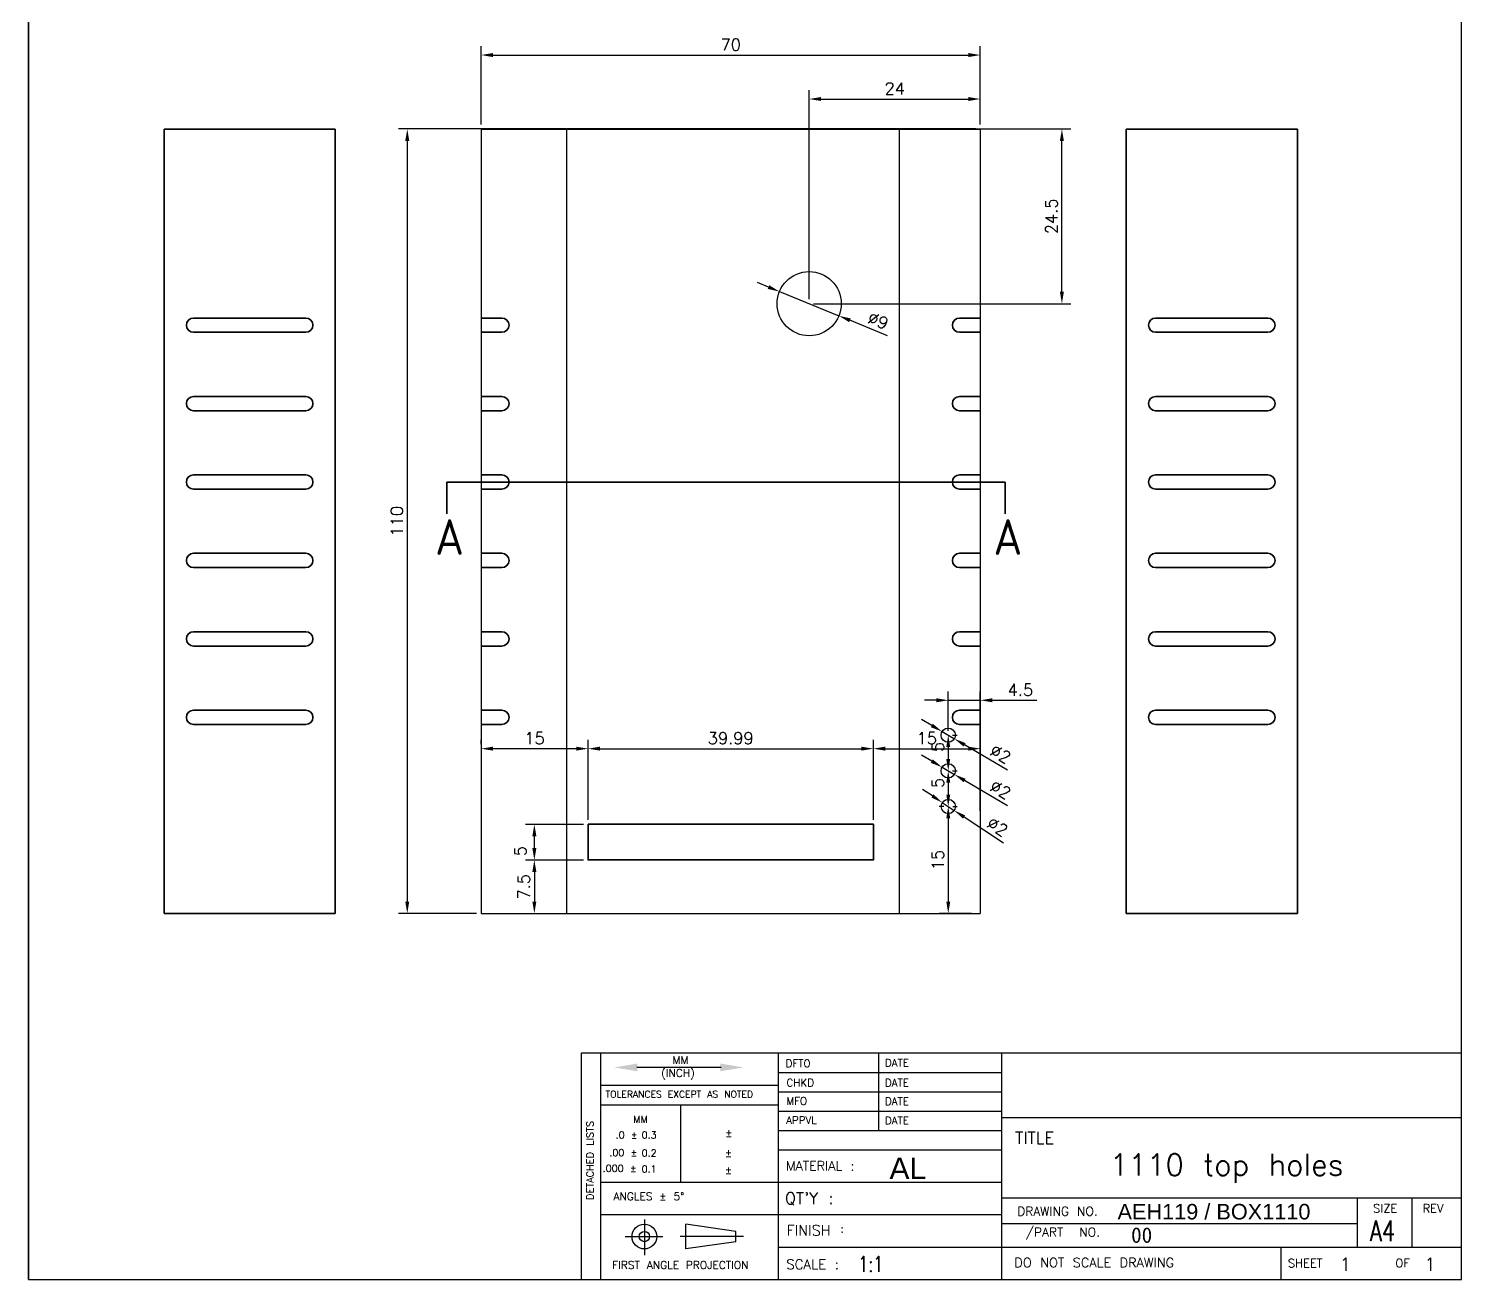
# Model space of a CAD drawing. Header units: millimetres. Extents: x 207 to 635, y 135 to 813.
# Drawn here: x 206.5 to 407.4, y 530.5 to 705.9 of the extents above; entities that cross this region are included whole.
import ezdxf

# ---------------------------------------------------------------- set-up
doc = ezdxf.new("R2010")
doc.units = ezdxf.units.MM
for name, color, linetype, lineweight in [('Callout', 3, 'Continuous', 0), ('CAXA0', 7, 'Continuous', 70), ('Contour line', 1, 'Continuous', 15)]:
    doc.layers.add(name, color=color, linetype=linetype, lineweight=lineweight)
doc.styles.add('_YES', font='ROMANC.SHX', dxfattribs={"height": 1.5})
doc.styles.add('ADESK2', font='romans')
doc.styles.get("Standard").update_dxf_attribs({"font": 'txt.shx'})
doc.styles.add('字母与数字', font='isocp.shx', dxfattribs={"height": 0.96, "bigfont": '@extfont2.shx'})
doc.dimstyles.new('ISO-25', dxfattribs={"dimtxt": 2.5, "dimasz": 2, "dimexe": 1.25, "dimexo": 0.625, "dimtad": 1, "dimdsep": 46, "dimtxsty": 'Standard', "dimcen": 2.5, "dimclrt": 256, "dimadec": 0, "dimazin": 0, "dimtfac": 1, "dimtmove": 0, "dimatfit": 3, "dimfxl": 1, "dimarcsym": 0})

# ---------------------------------------------------------------- blocks, each defined once
blk = doc.blocks.new('*D31')
at = {"layer": 'Callout', "color": 0, "lineweight": -2, "transparency": 16777216}
for p, q in [((339.33, 691.86), (258.36, 691.86)), ((259.61, 690.19), (259.61, 583.52)), ((269.33, 581.86), (258.36, 581.86))]:
    blk.add_line(p, q, dxfattribs=at)
at = {"layer": 'Callout', "color": 0, "lineweight": 35, "transparency": 16777216}
for points in [[(259.33, 690.19), (259.89, 690.19), (259.61, 691.86)], [(259.33, 583.52), (259.89, 583.52), (259.61, 581.86)]]:
    blk.add_solid(points, dxfattribs=at)
at = {"layer": 'Defpoints', "color": 0, "lineweight": 35, "transparency": 16777216}
for p in [(339.96, 691.86), (259.61, 581.86), (269.96, 581.86)]:
    blk.add_point(p, dxfattribs=at)
at = {"layer": 'Callout', "lineweight": 25, "transparency": 16777216, "insert": (258.15, 636.86), "char_height": 1.667, "attachment_point": 5, "rotation": 90}
blk.add_mtext('110', dxfattribs=at)
blk = doc.blocks.new('*D62')
at = {"layer": 'Callout', "color": 0, "lineweight": -2, "transparency": 16777216}
for p, q in [((269.96, 692.48), (269.96, 703.48)), ((339.96, 692.48), (339.96, 703.48)), ((271.63, 702.23), (338.29, 702.23))]:
    blk.add_line(p, q, dxfattribs=at)
at = {"layer": 'Callout', "color": 0, "lineweight": 35, "transparency": 16777216}
for points in [[(271.63, 702.51), (271.63, 701.95), (269.96, 702.23)], [(338.29, 702.51), (338.29, 701.95), (339.96, 702.23)]]:
    blk.add_solid(points, dxfattribs=at)
at = {"layer": 'Defpoints', "color": 0, "lineweight": 35, "transparency": 16777216}
for p in [(339.96, 702.23), (269.96, 691.86), (339.96, 691.86)]:
    blk.add_point(p, dxfattribs=at)
at = {"layer": 'Callout', "lineweight": 35, "transparency": 16777216, "insert": (304.96, 703.69), "char_height": 1.667, "attachment_point": 5}
blk.add_mtext('70', dxfattribs=at)
blk = doc.blocks.new('*D63')
at = {"layer": 'Callout', "color": 0, "lineweight": -2, "transparency": 16777216}
for p, q in [((284.34, 589.35), (276.18, 589.35)), ((277.43, 587.68), (277.43, 583.52)), ((276.8, 581.86), (278.68, 581.86))]:
    blk.add_line(p, q, dxfattribs=at)
at = {"layer": 'Callout', "color": 0, "lineweight": 35, "transparency": 16777216}
for points in [[(277.15, 587.68), (277.71, 587.68), (277.43, 589.35)], [(277.15, 583.52), (277.71, 583.52), (277.43, 581.86)]]:
    blk.add_solid(points, dxfattribs=at)
at = {"layer": 'Defpoints', "color": 0, "lineweight": 35, "transparency": 16777216}
for p in [(284.96, 589.35), (276.18, 581.86), (277.43, 581.86)]:
    blk.add_point(p, dxfattribs=at)
at = {"layer": 'Callout', "lineweight": 35, "transparency": 16777216, "insert": (275.97, 585.6), "char_height": 1.667, "attachment_point": 5, "rotation": 90}
blk.add_mtext('7.5', dxfattribs=at)
blk = doc.blocks.new('*D64')
at = {"layer": 'Callout', "color": 0, "lineweight": -2, "transparency": 16777216}
for p, q in [((269.96, 605.59), (269.96, 606.21)), ((283.3, 604.96), (271.63, 604.96)), ((284.96, 594.98), (284.96, 606.21))]:
    blk.add_line(p, q, dxfattribs=at)
at = {"layer": 'Callout', "color": 0, "lineweight": 35, "transparency": 16777216}
for points in [[(271.63, 605.24), (271.63, 604.69), (269.96, 604.96)], [(283.3, 605.24), (283.3, 604.69), (284.96, 604.96)]]:
    blk.add_solid(points, dxfattribs=at)
at = {"layer": 'Defpoints', "color": 0, "lineweight": 35, "transparency": 16777216}
for p in [(269.96, 604.96), (269.96, 604.96), (284.96, 594.35)]:
    blk.add_point(p, dxfattribs=at)
at = {"layer": 'Callout', "lineweight": 35, "transparency": 16777216, "insert": (277.46, 606.42), "char_height": 1.667, "attachment_point": 5}
blk.add_mtext('15', dxfattribs=at)
blk = doc.blocks.new('*D65')
at = {"layer": 'Callout', "color": 0, "lineweight": -2, "transparency": 16777216}
for p, q in [((324.96, 594.98), (324.96, 606.21)), ((326.62, 604.96), (338.29, 604.96)), ((339.96, 605.59), (339.96, 603.71))]:
    blk.add_line(p, q, dxfattribs=at)
at = {"layer": 'Callout', "color": 0, "lineweight": 35, "transparency": 16777216}
for points in [[(326.62, 605.24), (326.62, 604.69), (324.96, 604.96)], [(338.29, 605.24), (338.29, 604.69), (339.96, 604.96)]]:
    blk.add_solid(points, dxfattribs=at)
at = {"layer": 'Defpoints', "color": 0, "lineweight": 35, "transparency": 16777216}
for p in [(339.96, 606.21), (339.96, 604.96), (324.96, 594.35)]:
    blk.add_point(p, dxfattribs=at)
at = {"layer": 'Callout', "lineweight": 35, "transparency": 16777216, "insert": (332.46, 606.42), "char_height": 1.667, "attachment_point": 5}
blk.add_mtext('15', dxfattribs=at)
blk = doc.blocks.new('*D66')
at = {"layer": 'Callout', "color": 0, "lineweight": -2, "transparency": 16777216}
for p, q in [((284.96, 594.98), (284.96, 606.21)), ((286.63, 604.96), (323.29, 604.96)), ((324.96, 594.98), (324.96, 606.21))]:
    blk.add_line(p, q, dxfattribs=at)
at = {"layer": 'Callout', "color": 0, "lineweight": 35, "transparency": 16777216}
for points in [[(286.63, 605.24), (286.63, 604.69), (284.96, 604.96)], [(323.29, 605.24), (323.29, 604.69), (324.96, 604.96)]]:
    blk.add_solid(points, dxfattribs=at)
at = {"layer": 'Defpoints', "color": 0, "lineweight": 35, "transparency": 16777216}
for p in [(324.96, 604.96), (284.96, 594.35), (324.96, 594.35)]:
    blk.add_point(p, dxfattribs=at)
at = {"layer": 'Callout', "lineweight": 35, "transparency": 16777216, "insert": (304.96, 606.42), "char_height": 1.667, "attachment_point": 5}
blk.add_mtext('39.99', dxfattribs=at)
blk = doc.blocks.new('*D67')
at = {"layer": 'Callout', "color": 0, "lineweight": -2, "transparency": 16777216}
for p, q in [((284.34, 594.35), (276.18, 594.35)), ((277.43, 591.02), (277.43, 592.69)), ((276.8, 589.35), (276.18, 589.35))]:
    blk.add_line(p, q, dxfattribs=at)
at = {"layer": 'Callout', "color": 0, "lineweight": 35, "transparency": 16777216}
for points in [[(277.15, 592.69), (277.71, 592.69), (277.43, 594.35)], [(277.15, 591.02), (277.71, 591.02), (277.43, 589.35)]]:
    blk.add_solid(points, dxfattribs=at)
at = {"layer": 'Defpoints', "color": 0, "lineweight": 35, "transparency": 16777216}
for p in [(277.43, 594.35), (284.96, 594.35), (277.43, 589.35)]:
    blk.add_point(p, dxfattribs=at)
at = {"layer": 'Callout', "lineweight": 35, "transparency": 16777216, "insert": (275.47, 590.6), "char_height": 1.67, "attachment_point": 5, "rotation": 90}
blk.add_mtext('5', dxfattribs=at)
blk = doc.blocks.new('*D69')
at = {"layer": 'Callout', "color": 0, "lineweight": -2, "transparency": 16777216}
for p, q in [((310.25, 669.69), (308.71, 670.32)), ((311.8, 669.06), (320.13, 665.66)), ((326.94, 662.87), (321.67, 665.03))]:
    blk.add_line(p, q, dxfattribs=at)
at = {"layer": 'Callout', "color": 0, "lineweight": 35, "transparency": 16777216}
for points in [[(310.36, 669.95), (310.15, 669.43), (311.8, 669.06)], [(321.78, 665.29), (321.57, 664.77), (320.13, 665.66)]]:
    blk.add_solid(points, dxfattribs=at)
at = {"layer": 'Defpoints', "color": 0, "lineweight": 35, "transparency": 16777216}
for p in [(311.8, 669.06), (320.13, 665.66)]:
    blk.add_point(p, dxfattribs=at)
at = {"layer": 'Callout', "lineweight": 25, "transparency": 16777216, "insert": (325.63, 664.99), "char_height": 1.667, "attachment_point": 5, "rotation": 337.7794}
blk.add_mtext('∅9', dxfattribs=at)
blk = doc.blocks.new('*D70')
at = {"layer": 'Callout', "color": 0, "lineweight": -2, "transparency": 16777216}
for p, q in [((329.21, 691.86), (352.65, 691.86)), ((351.4, 669.03), (351.4, 690.19)), ((316.59, 667.36), (352.65, 667.36))]:
    blk.add_line(p, q, dxfattribs=at)
at = {"layer": 'Callout', "color": 0, "lineweight": 35, "transparency": 16777216}
for points in [[(351.12, 690.19), (351.67, 690.19), (351.4, 691.86)], [(351.12, 669.03), (351.67, 669.03), (351.4, 667.36)]]:
    blk.add_solid(points, dxfattribs=at)
at = {"layer": 'Defpoints', "color": 0, "lineweight": 35, "transparency": 16777216}
for p in [(328.58, 691.86), (351.4, 691.86), (315.96, 667.36)]:
    blk.add_point(p, dxfattribs=at)
at = {"layer": 'Callout', "lineweight": 35, "transparency": 16777216, "insert": (349.94, 679.61), "char_height": 1.667, "attachment_point": 5, "rotation": 90}
blk.add_mtext('24.5', dxfattribs=at)
blk = doc.blocks.new('*D71')
at = {"layer": 'Callout', "color": 0, "lineweight": -2, "transparency": 16777216}
for p, q in [((315.96, 667.98), (315.96, 697.31)), ((339.96, 692.48), (339.96, 697.31)), ((317.63, 696.06), (338.29, 696.06))]:
    blk.add_line(p, q, dxfattribs=at)
at = {"layer": 'Callout', "color": 0, "lineweight": 35, "transparency": 16777216}
for points in [[(317.63, 696.34), (317.63, 695.79), (315.96, 696.06)], [(338.29, 696.34), (338.29, 695.79), (339.96, 696.06)]]:
    blk.add_solid(points, dxfattribs=at)
at = {"layer": 'Defpoints', "color": 0, "lineweight": 35, "transparency": 16777216}
for p in [(339.96, 696.06), (339.96, 691.86), (315.96, 667.36)]:
    blk.add_point(p, dxfattribs=at)
at = {"layer": 'Callout', "lineweight": 35, "transparency": 16777216, "insert": (327.96, 697.52), "char_height": 1.667, "attachment_point": 5}
blk.add_mtext('24', dxfattribs=at)
blk = doc.blocks.new('*D73')
at = {"layer": 'Callout', "color": 0, "lineweight": -2, "transparency": 16777216}
for p, q in [((333.24, 598.33), (331.85, 599.25)), ((334.63, 597.41), (336.3, 596.3)), ((343.23, 591.7), (337.69, 595.38))]:
    blk.add_line(p, q, dxfattribs=at)
at = {"layer": 'Callout', "color": 0, "lineweight": 35, "transparency": 16777216}
for points in [[(333.39, 598.56), (333.09, 598.1), (334.63, 597.41)], [(337.84, 595.61), (337.53, 595.15), (336.3, 596.3)]]:
    blk.add_solid(points, dxfattribs=at)
at = {"layer": 'Defpoints', "color": 0, "lineweight": 35, "transparency": 16777216}
for p in [(334.63, 597.41), (336.3, 596.3)]:
    blk.add_point(p, dxfattribs=at)
at = {"layer": 'Callout', "lineweight": 25, "transparency": 16777216, "insert": (342.36, 594.03), "char_height": 1.667, "attachment_point": 5, "rotation": 326.4555}
blk.add_mtext('∅2', dxfattribs=at)
blk = doc.blocks.new('*D74')
at = {"layer": 'Callout', "color": 0, "lineweight": -2, "transparency": 16777216}
for p, q in [((336.09, 596.85), (336.71, 596.85)), ((335.46, 595.19), (335.46, 583.52)), ((338.71, 581.86), (334.21, 581.86))]:
    blk.add_line(p, q, dxfattribs=at)
at = {"layer": 'Callout', "color": 0, "lineweight": 35, "transparency": 16777216}
for points in [[(335.19, 595.19), (335.74, 595.19), (335.46, 596.85)], [(335.19, 583.52), (335.74, 583.52), (335.46, 581.86)]]:
    blk.add_solid(points, dxfattribs=at)
at = {"layer": 'Defpoints', "color": 0, "lineweight": 35, "transparency": 16777216}
for p in [(335.46, 596.85), (335.46, 581.86), (339.33, 581.86)]:
    blk.add_point(p, dxfattribs=at)
at = {"layer": 'Callout', "lineweight": 35, "transparency": 16777216, "insert": (334.01, 589.35), "char_height": 1.667, "attachment_point": 5, "rotation": 90}
blk.add_mtext('15', dxfattribs=at)
blk = doc.blocks.new('*D75')
at = {"layer": 'Callout', "color": 0, "lineweight": -2, "transparency": 16777216}
for p, q in [((333.16, 603.21), (331.73, 604.06)), ((334.6, 602.36), (336.32, 601.35)), ((343.77, 596.95), (337.76, 600.5))]:
    blk.add_line(p, q, dxfattribs=at)
at = {"layer": 'Callout', "color": 0, "lineweight": 35, "transparency": 16777216}
for points in [[(333.3, 603.45), (333.02, 602.97), (334.6, 602.36)], [(337.9, 600.74), (337.62, 600.26), (336.32, 601.35)]]:
    blk.add_solid(points, dxfattribs=at)
at = {"layer": 'Defpoints', "color": 0, "lineweight": 35, "transparency": 16777216}
for p in [(334.6, 602.36), (336.32, 601.35)]:
    blk.add_point(p, dxfattribs=at)
at = {"layer": 'Callout', "lineweight": 25, "transparency": 16777216, "insert": (342.78, 599.23), "char_height": 1.667, "attachment_point": 5, "rotation": 329.4654}
blk.add_mtext('∅2', dxfattribs=at)
blk = doc.blocks.new('*D76')
at = {"layer": 'Callout', "color": 0, "lineweight": -2, "transparency": 16777216}
for p, q in [((336.08, 601.86), (336.71, 601.86)), ((335.46, 600.19), (335.46, 598.52)), ((334.84, 596.85), (334.21, 596.85))]:
    blk.add_line(p, q, dxfattribs=at)
at = {"layer": 'Callout', "color": 0, "lineweight": 35, "transparency": 16777216}
for points in [[(335.19, 600.19), (335.74, 600.19), (335.46, 601.86)], [(335.19, 598.52), (335.74, 598.52), (335.46, 596.85)]]:
    blk.add_solid(points, dxfattribs=at)
at = {"layer": 'Defpoints', "color": 0, "lineweight": 35, "transparency": 16777216}
for p in [(335.46, 601.86), (335.46, 596.85), (335.46, 596.85)]:
    blk.add_point(p, dxfattribs=at)
at = {"layer": 'Callout', "lineweight": 35, "transparency": 16777216, "insert": (334.01, 600.16), "char_height": 1.67, "attachment_point": 5, "rotation": 90}
blk.add_mtext('5', dxfattribs=at)
blk = doc.blocks.new('*D77')
at = {"layer": 'Callout', "color": 0, "lineweight": -2, "transparency": 16777216}
for p, q in [((333.16, 608.21), (331.72, 609.06)), ((334.59, 607.37), (336.32, 606.35)), ((343.77, 601.95), (337.75, 605.5))]:
    blk.add_line(p, q, dxfattribs=at)
at = {"layer": 'Callout', "color": 0, "lineweight": 35, "transparency": 16777216}
for points in [[(333.3, 608.45), (333.02, 607.97), (334.59, 607.37)], [(337.89, 605.74), (337.61, 605.26), (336.32, 606.35)]]:
    blk.add_solid(points, dxfattribs=at)
at = {"layer": 'Defpoints', "color": 0, "lineweight": 35, "transparency": 16777216}
for p in [(334.59, 607.37), (336.32, 606.35)]:
    blk.add_point(p, dxfattribs=at)
at = {"layer": 'Callout', "lineweight": 25, "transparency": 16777216, "insert": (342.78, 604.23), "char_height": 1.667, "attachment_point": 5, "rotation": 329.4654}
blk.add_mtext('∅2', dxfattribs=at)
blk = doc.blocks.new('*D78')
at = {"layer": 'Callout', "color": 0, "lineweight": -2, "transparency": 16777216}
for p, q in [((335.46, 607.48), (335.46, 613)), ((339.96, 596.23), (339.96, 613)), ((333.79, 611.75), (332.12, 611.75)), ((335.46, 611.75), (339.96, 611.75)), ((341.63, 611.75), (347.87, 611.75))]:
    blk.add_line(p, q, dxfattribs=at)
at = {"layer": 'Callout', "color": 0, "lineweight": 35, "transparency": 16777216}
for points in [[(333.79, 612.03), (333.79, 611.47), (335.46, 611.75)], [(341.63, 612.03), (341.63, 611.47), (339.96, 611.75)]]:
    blk.add_solid(points, dxfattribs=at)
at = {"layer": 'Defpoints', "color": 0, "lineweight": 35, "transparency": 16777216}
for p in [(339.96, 611.75), (335.46, 606.86), (339.96, 595.6)]:
    blk.add_point(p, dxfattribs=at)
at = {"layer": 'Callout', "lineweight": 35, "transparency": 16777216, "insert": (345.58, 613.21), "char_height": 1.667, "attachment_point": 5}
blk.add_mtext('4.5', dxfattribs=at)
blk = doc.blocks.new('*D79')
at = {"layer": 'Callout', "color": 0, "lineweight": -2, "transparency": 16777216}
for p, q in [((336.08, 606.86), (336.71, 606.86)), ((335.46, 605.19), (335.46, 603.52)), ((336.09, 601.85), (336.71, 601.85))]:
    blk.add_line(p, q, dxfattribs=at)
at = {"layer": 'Callout', "color": 0, "lineweight": 35, "transparency": 16777216}
for points in [[(335.18, 605.19), (335.74, 605.19), (335.46, 606.86)], [(335.18, 603.52), (335.74, 603.52), (335.46, 601.85)]]:
    blk.add_solid(points, dxfattribs=at)
at = {"layer": 'Defpoints', "color": 0, "lineweight": 35, "transparency": 16777216}
for p in [(335.46, 606.86), (335.46, 601.85), (335.46, 601.85)]:
    blk.add_point(p, dxfattribs=at)
at = {"layer": 'Callout', "lineweight": 35, "transparency": 16777216, "insert": (334, 605.19), "char_height": 1.67, "attachment_point": 5, "rotation": 90}
blk.add_mtext('5', dxfattribs=at)
blk = doc.blocks.new('*U160')
at = {"layer": 'Callout', "lineweight": 35}
for p, q in [((7.87, 1), (-7.87, 1)), ((7.87, -1), (-7.87, -1))]:
    blk.add_line(p, q, dxfattribs=at)
for centre, start, end in [((-7.87, 0), 90, 270), ((7.87, 0), 270, 90)]:
    blk.add_arc(centre, 1, start, end, dxfattribs=at)
blk = doc.blocks.new('*U161')
at = {"layer": 'Callout', "color": 0, "linetype": 'ByBlock', "lineweight": -2}
for p in [(0, 55), (0, 44), (0, 33), (0, 22), (0, 11), (0, 0)]:
    blk.add_blockref('*U160', p, dxfattribs=at)
blk = doc.blocks.new('*U164')
at = {"layer": 'Callout', "lineweight": 35}
for p, q in [((0.96, 1), (-1.96, 1)), ((0.96, -1), (-1.96, -1))]:
    blk.add_line(p, q, dxfattribs=at)
blk.add_arc((0.96, 0), 1, 270, 90, dxfattribs=at)
blk = doc.blocks.new('*U165')
at = {"layer": 'Callout', "color": 0, "linetype": 'ByBlock', "lineweight": -2}
for p in [(0, 55), (0, 44), (0, 33), (0, 22), (0, 11), (0, 0)]:
    blk.add_blockref('*U164', p, dxfattribs=at)
blk = doc.blocks.new('*U166')
at = {"layer": 'Callout', "lineweight": 35}
for p, q in [((0.96, 1), (-1.96, 1)), ((0.96, -1), (-1.96, -1))]:
    blk.add_line(p, q, dxfattribs=at)
blk.add_arc((0.96, 0), 1, 270, 90, dxfattribs=at)
blk = doc.blocks.new('*U167')
at = {"layer": 'Callout', "color": 0, "linetype": 'ByBlock', "lineweight": -2}
for p in [(0, 55), (0, 44), (0, 33), (0, 22), (0, 11), (0, 0)]:
    blk.add_blockref('*U166', p, dxfattribs=at)
blk = doc.blocks.new('*U168')
at = {"layer": 'Callout', "lineweight": 35}
for p, q in [((7.87, 1), (-7.87, 1)), ((7.87, -1), (-7.87, -1))]:
    blk.add_line(p, q, dxfattribs=at)
for centre, start, end in [((-7.87, 0), 90, 270), ((7.87, 0), 270, 90)]:
    blk.add_arc(centre, 1, start, end, dxfattribs=at)
blk = doc.blocks.new('*U169')
at = {"layer": 'Callout', "color": 0, "linetype": 'ByBlock', "lineweight": -2}
for p in [(0, 55), (0, 44), (0, 33), (0, 22), (0, 11), (0, 0)]:
    blk.add_blockref('*U168', p, dxfattribs=at)

msp = doc.modelspace()

# ---------------------------------------------------------------- linework, layer by layer
at = {"layer": 'Callout', "lineweight": 35}
for p, q in [((225.509, 691.855), (225.509, 581.855)), ((249.509, 691.855), (225.509, 691.855)), ((249.509, 581.855), (249.509, 691.855)), ((360.408, 581.855), (360.408, 691.855)), ((360.408, 691.855), (384.408, 691.855)), ((384.408, 691.855), (384.408, 581.855)), ((225.509, 581.855), (249.509, 581.855)), ((384.408, 581.855), (360.408, 581.855))]:
    msp.add_line(p, q, dxfattribs=at)
at = {"layer": 'Callout', "color": 0, "lineweight": 25}
for p, q in [((269.959, 691.855), (269.959, 581.855)), ((269.959, 691.855), (339.959, 691.855)), ((281.959, 691.855), (281.959, 581.855)), ((328.584, 691.855), (328.584, 581.855)), ((339.959, 691.855), (339.959, 581.855)), ((269.959, 581.855), (339.959, 581.855))]:
    msp.add_line(p, q, dxfattribs=at)
at = {"layer": 'Callout', "color": 2, "lineweight": 35}
for p, q in [((343.434, 642.355), (265.15, 642.355)), ((265.15, 642.355), (265.15, 637.904)), ((343.434, 642.355), (343.434, 637.904))]:
    msp.add_line(p, q, dxfattribs=at)
at = {"layer": 'CAXA0', "lineweight": 35}
msp.add_line((206.526, 530.546), (206.526, 813.24), dxfattribs=at)
at = {"layer": 'CAXA0', "color": 0, "lineweight": 25}
for p, q in [((407.403, 530.546), (407.403, 813.24)), ((286.754, 530.546), (286.754, 562.295)), ((311.623, 562.295), (311.623, 530.546)), ((325.75, 551.41), (325.75, 562.295)), ((342.996, 530.546), (342.996, 562.295)), ((303.614, 560.266), (291.796, 560.266)), ((311.623, 559.574), (342.996, 559.574)), ((286.754, 557.76), (311.623, 557.76)), ((311.623, 556.853), (342.996, 556.853)), ((286.754, 555.038), (311.623, 555.038)), ((297.947, 544.153), (297.947, 555.038)), ((311.623, 554.131), (342.996, 554.131)), ((342.996, 553.224), (407.403, 553.224)), ((311.623, 551.41), (342.996, 551.41)), ((311.623, 548.688), (342.996, 548.688)), ((286.754, 544.153), (342.996, 544.153)), ((342.996, 541.976), (407.403, 541.976)), ((392.822, 535.081), (392.822, 541.976)), ((400.509, 535.081), (400.509, 541.976)), ((286.754, 539.617), (342.996, 539.617)), ((292.858, 538.956), (292.858, 533.942)), ((342.996, 538.363), (392.822, 538.363)), ((290.156, 536.546), (295.463, 536.546)), ((306.752, 536.546), (297.875, 536.546)), ((298.647, 534.809), (298.647, 538.282)), ((305.691, 537.27), (298.647, 538.282)), ((305.691, 535.822), (305.691, 537.27)), ((305.691, 535.822), (298.647, 534.809)), ((311.623, 535.081), (342.996, 535.081)), ((342.996, 535.081), (407.403, 535.081)), ((382.127, 530.546), (382.127, 535.081)), ((206.526, 530.546), (407.403, 530.546))]:
    msp.add_line(p, q, dxfattribs=at)
at = {"layer": 'CAXA0', "color": 0, "linetype": 'Continuous', "lineweight": 25}
for p, q in [((284.033, 530.546), (284.033, 562.295)), ((284.033, 562.295), (407.403, 562.295))]:
    msp.add_line(p, q, dxfattribs=at)
at = {"layer": 'CAXA0', "color": 0, "lineweight": 25}
for radius in [1.737, 0.724]:
    msp.add_circle((292.858, 536.546), radius, dxfattribs=at)
for points in [[(291.878, 559.721), (291.878, 560.81), (288.612, 560.266)], [(303.486, 560.81), (303.486, 559.721), (306.752, 560.266)]]:
    msp.add_solid(points, dxfattribs=at)
at = {"layer": 'Contour line', "lineweight": 35}
msp.add_lwpolyline([(284.963, 594.353), (324.958, 594.353), (324.958, 589.351), (284.963, 589.351)], close=True, dxfattribs=at)
at = {"layer": 'Contour line', "lineweight": 25}
for centre, radius in [((315.963, 667.36), 4.5), ((335.456, 606.857), 1), ((335.459, 601.857), 1), ((335.463, 596.854), 1)]:
    msp.add_circle(centre, radius, dxfattribs=at)

# ---------------------------------------------------------------- block references
at = {"layer": 'Callout', "lineweight": 35, "xscale": -1}
for name, p in [('*U161', (237.509, 609.355)), ('*U167', (338.001, 609.355))]:
    msp.add_blockref(name, p, dxfattribs=at)
at = {"layer": 'Callout', "lineweight": 35}
for name, p in [('*U165', (271.917, 609.355)), ('*U169', (372.408, 609.355))]:
    msp.add_blockref(name, p, dxfattribs=at)

# ---------------------------------------------------------------- texts
at = {"layer": 'Callout', "color": 2, "lineweight": 35, "char_height": 5, "attachment_point": 1, "style": '字母与数字'}
for insert in [(263.52, 637.141), (341.804, 637.141)]:
    msp.add_mtext_dynamic_manual_height_columns('{\\Fisocp,@extfont2|c134;A}', width=3.65538, gutter_width=4.8, heights=[0], dxfattribs=dict(at, insert=insert))
at = {"layer": 'CAXA0', "color": 0, "lineweight": 25}
for s, height, p in [('MM', 1.0886, (296.78, 560.748)), ('DFTO', 1.0581, (312.664, 560.304)), ('(INCH)', 1.0886, (295.214, 558.935)), ('CHKD', 1.0581, (312.783, 557.594)), ('TOLERANCES EXCEPT AS NOTED', 0.94342, (287.413, 556.025)), ('MFO', 1.0581, (312.772, 555.027)), ('MM ', 0.9797, (291.304, 552.485)), ('APPVL', 1.0581, (312.726, 552.339)), ('.0 %%P ', 0.9797, (288.833, 550.316)), ('0.3', 0.9797, (292.463, 550.316)), (' %%P', 1.0886, (303.2, 550.527)), ('TITLE', 1.6764, (344.839, 549.539)), ('.00 %%P ', 0.9797, (287.958, 547.799)), ('0.2', 0.9797, (292.463, 547.758)), (' %%P', 1.0886, (303.184, 547.731)), ('.000 %%P ', 0.9797, (287.022, 545.629)), ('0.1', 0.9797, (292.463, 545.549)), ('MATERIAL :', 1.303, (312.718, 545.808)), (' %%P', 1.0886, (303.154, 545.32)), ('ANGLES %%P 5%%d', 1.08856, (288.523, 541.63)), ("QT'Y :", 1.6459, (312.558, 541.096)), ('DRAWING NO.', 1.25647, (345.123, 539.467)), ('FINISH', 1.4696, (312.791, 536.689)), ('/PART  NO.', 1.2565, (346.307, 536.536)), ('FIRST ANGLE PROJECTION', 1.08856, (288.347, 532.008)), ('SCALE :', 1.3716, (312.761, 531.963)), ('DO NOT SCALE DRAWING', 1.3226, (344.725, 532.231))]:
    msp.add_text(s, height=height, dxfattribs=at).set_placement(p)
for s, height, style, p in [('DATE', 1.0613, 'ADESK2', (326.581, 560.379)), ('DATE', 1.0613, 'ADESK2', (326.581, 557.581)), ('DATE', 1.0613, 'ADESK2', (326.581, 554.99)), ('DATE', 1.0613, 'ADESK2', (326.581, 552.295)), ('SIZE', 1.1793, 'ADESK2', (395.04, 539.906)), ('REV', 1.1793, 'ADESK2', (401.969, 539.906)), (':', 1.134, '_YES', (320.327, 537.091)), ('SHEET', 1.1793, 'ADESK2', (383.085, 532.224)), ('OF', 1.1793, 'ADESK2', (398.147, 532.231))]:
    msp.add_text(s, height=height, dxfattribs=dict(at, style=style)).set_placement(p)
msp.add_text('DETACHED LISTS', height=0.99785, rotation=90, dxfattribs=at).set_placement((285.744, 541.684))
at = {"layer": 'CAXA0', "color": 0, "lineweight": 25, "width": 0.75}
msp.add_text('A4', height=2.9028, dxfattribs=at).set_placement((394.577, 535.903))
at = {"layer": 'CAXA0', "color": 0, "lineweight": 25}
for s, insert, char_height, width, attachment_point in [('{\\fArial|b0|i0|c0|p34;AL}', (329.799, 546.109), 3.02377, 65.93676, 5), ('1110 top holes', (374.495, 546.109), 3.02377, 65.93676, 5), ('{\\fArial|b0|i0|c0|p32;AEH119 / BOX1110}', (359.195, 541.124), 2.17712, 65.073, 1), ('{\\fSimSun|b0|i0|c134|p2;00}', (361.099, 537.845), 2.17712, 65.073, 1)]:
    msp.add_mtext(s, dxfattribs=dict(at, insert=insert, char_height=char_height, width=width, attachment_point=attachment_point))
at = {"layer": 'CAXA0', "color": 0, "lineweight": 25, "width": 0.75}
msp.add_attdef('1:1', (322.842, 531.6), '', height=2.177, dxfattribs=at)
at = {"layer": 'CAXA0', "color": 0, "lineweight": 25}
for p, s in [((390.357, 531.752), 'X'), ((402.245, 531.752), 'Y')]:
    msp.add_attdef('1', p, s, height=1.814, dxfattribs=at)

# ---------------------------------------------------------------- dimensions: what is measured, and where the dimension line sits
at = {"layer": 'Callout', "lineweight": 35}
dim = msp.add_linear_dim(base=(339.959, 702.229), p1=(269.959, 691.855), p2=(339.959, 691.855), dimstyle='ISO-25', override={"dimtxt": 1.6667, "dimasz": 1.6667, "dimgap": 0.6245}, dxfattribs=at)
dim.commit()
dim.dimension.update_dxf_attribs({"geometry": '*D62', "text_midpoint": (304.959, 702.229), "dimtype": 160})
for base, p1, p2, picture, middle in [((339.959, 696.065), (315.963, 667.36), (339.959, 691.855), '*D71', (327.961, 697.523)), ((339.959, 611.748), (335.456, 606.857), (339.959, 595.604), '*D78', (345.583, 613.206)), ((269.959, 604.963), (284.963, 594.353), (269.959, 604.963), '*D64', (277.461, 606.421)), ((324.9578, 604.96293), (284.96282, 594.35342), (324.9578, 594.35342), '*D66', (304.96031, 606.42078)), ((339.959, 604.963), (324.958, 594.353), (339.959, 606.213), '*D65', (332.458, 606.421))]:
    dim = msp.add_linear_dim(base=base, p1=p1, p2=p2, dimstyle='ISO-25', override={"dimtxt": 1.6667, "dimasz": 1.6667, "dimgap": 0.6245}, dxfattribs=at)
    dim.commit()
    dim.dimension.update_dxf_attribs({"geometry": picture, "text_midpoint": middle})
at = {"layer": 'Callout', "lineweight": 25}
dim = msp.add_linear_dim(base=(259.612, 581.855), p1=(339.959, 691.855), p2=(269.959, 581.855), angle=90, dimstyle='ISO-25', override={"dimtxt": 1.6667, "dimasz": 1.6667, "dimgap": 0.6245}, dxfattribs=at)
dim.commit()
dim.dimension.update_dxf_attribs({"geometry": '*D31', "text_midpoint": (259.612, 636.855), "dimtype": 160})
at = {"layer": 'Callout', "lineweight": 35}
dim = msp.add_linear_dim(base=(351.3968, 691.8553), p1=(315.963, 667.36), p2=(328.5837, 691.8553), angle=90, dimstyle='ISO-25', override={"dimtxt": 1.6667, "dimasz": 1.6667, "dimgap": 0.6245}, dxfattribs=at)
dim.commit()
dim.dimension.update_dxf_attribs({"geometry": '*D70', "text_midpoint": (349.939, 679.6076)})
at = {"layer": 'Callout', "lineweight": 25}
dim = msp.add_diameter_dim_2p(p1=(311.797, 669.062), p2=(320.129, 665.658), dimstyle='ISO-25', override={"dimtxt": 1.6667, "dimasz": 1.6667, "dimgap": 0.6245}, dxfattribs=at)
dim.commit()
dim.dimension.update_dxf_attribs({"geometry": '*D69', "text_midpoint": (325.63, 664.986)})
for p1, p2, picture, middle in [((334.594, 607.366), (336.317, 606.349), '*D77', (342.036, 602.976)), ((334.598, 602.365), (336.321, 601.349), '*D75', (342.04, 597.975)), ((334.63, 597.406), (336.297, 596.301), '*D73', (341.552, 592.817))]:
    dim = msp.add_diameter_dim_2p(p1=p1, p2=p2, dimstyle='ISO-25', override={"dimtxt": 1.6667, "dimasz": 1.6667, "dimgap": 0.6245}, dxfattribs=at)
    dim.commit()
    dim.dimension.update_dxf_attribs({"geometry": picture, "text_midpoint": middle, "dimtype": 163})
at = {"layer": 'Callout', "lineweight": 35}
for base, p1, p2, override, picture, middle in [((335.463, 601.855), (335.456, 606.857), (335.463, 601.855), {"dimtxt": 1.6667, "dimasz": 1.6667, "dimgap": 0.6245}, '*D79', (335.463, 605.191)), ((335.463, 596.854), (335.459, 601.857), (335.463, 596.854), {"dimtxt": 1.6667, "dimasz": 1.6667, "dimgap": 0.6245, "dimtmove": 2}, '*D76', (334.005, 600.159)), ((335.463, 581.855), (335.463, 596.854), (339.334, 581.855), {"dimtxt": 1.6667, "dimasz": 1.6667, "dimgap": 0.6245}, '*D74', (335.463, 589.355)), ((277.429, 594.353), (277.429, 589.351), (284.963, 594.353), {"dimtxt": 1.6667, "dimasz": 1.6667, "dimgap": 0.6245, "dimtmove": 2}, '*D67', (275.467, 590.602)), ((277.429, 581.855), (284.963, 589.351), (276.179, 581.855), {"dimtxt": 1.6667, "dimasz": 1.6667, "dimgap": 0.6245}, '*D63', (277.429, 585.603))]:
    dim = msp.add_linear_dim(base=base, p1=p1, p2=p2, angle=90, dimstyle='ISO-25', override=override, dxfattribs=at)
    dim.commit()
    dim.dimension.update_dxf_attribs({"geometry": picture, "text_midpoint": middle, "dimtype": 160})

doc.saveas('drawing.dxf')
